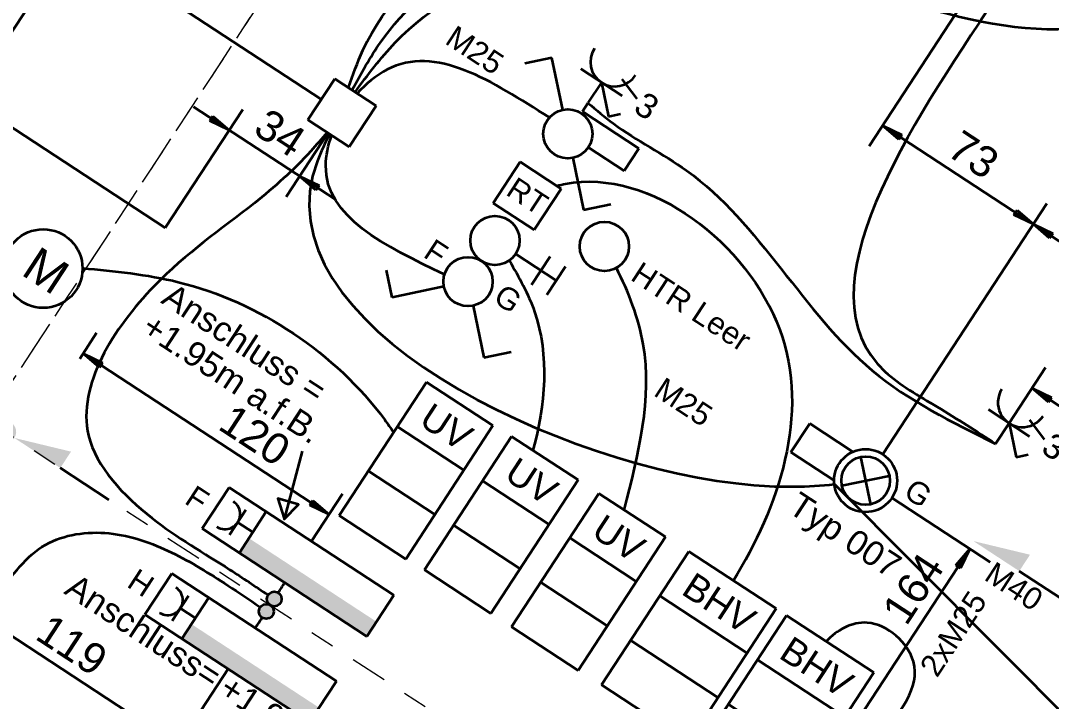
# Model space of a CAD drawing. Header units: metres. Extents: x 2696276 to 2696381, y 1245119 to 1245220.
# Drawn here: x 2696288.361 to 2696292.552, y 1245174.501 to 1245177.268 of the extents above; entities that cross this region are included whole.
import ezdxf
from ezdxf.lldxf.tags import DXFTag

# ---------------------------------------------------------------- set-up
doc = ezdxf.new("R2010")
doc.units = ezdxf.units.M
doc.linetypes.add('000_hbf_Strichpunkt 3_1_1mm Achsen', pattern=[0.25, 0.15, -0.05, 0, -0.05])
for name, color, linetype, lineweight, true_color in [('008_232.1__Erdungen u. Schutzpotenzialausgleich', 1, 'Continuous', 35, 0xff0000), ('011_232.51_Lichtinstallationen allgemein', 150, 'Continuous', 35, 0x0080ff), ('011_232.51_Lichtinstallationen allgemein_Bodenltg', 150, 'STRICHLINIE', 35, 0x0080ff), ('011_232.51_Lichtinstallationen allgemein_Deckenltg', 150, 'Continuous', 35, 0x0080ff), ('011_232.51_Lichtinstallationen allgemein_Wandltg', 150, 'STRICHPUNKT', 35, 0x0080ff), ('013_232.61_Kraftinstallationen allgemein', 1, 'Continuous', 35, 0xff0000), ('013_232.61_Kraftinstallationen allgemein_Bodenltg', 1, 'STRICHLINIE', 35, 0xff0000), ('013_232.61_Kraftinstallationen allgemein_Deckenltg', 1, 'Continuous', 35, 0xff0000), ('014_232.62_Storeninstallationen', 1, 'Continuous', 35, 0xff0000), ('014_232.62_Storeninstallationen_Deckenltg', 1, 'Continuous', 35, 0xff0000), ('016_232.70_HLKS-Installation', 5, 'Continuous', 35, 0x0000ff), ('016_232.70_HLKS-Installation_Bodenltg', 5, 'STRICHLINIE', 35, 0x0000ff), ('018_233.01_Innenleuchten', 150, 'Continuous', 35, 0x0080ff), ('054_236.85_Brandmeldeinstallationen', 30, 'Continuous', 35, 0xff6600)]:
    doc.layers.add(name, color=color, linetype=linetype, lineweight=lineweight, true_color=true_color)
doc.layers.add('1_M01_Achsen.V', color=7, linetype='Continuous')
doc.layers.add('X_Mass', color=7, linetype='Continuous', lineweight=35)
doc.styles.get("Standard").update_dxf_attribs({"font": 'arial.ttf'})
tags = doc.linetypes.add('STRICHLINIE', pattern=[19.05, 12.7, -6.35]).pattern_tags.tags
tags[6:7] = [DXFTag(74, 4), DXFTag(75, 0), DXFTag(340, '0'), DXFTag(46, 0.0), DXFTag(50, 0.0), DXFTag(44, 0.0), DXFTag(45, 0.0)]
tags[4:5] = [DXFTag(74, 4), DXFTag(75, 0), DXFTag(340, '0'), DXFTag(46, 0.0), DXFTag(50, 0.0), DXFTag(44, 0.0), DXFTag(45, 0.0)]
tags = doc.linetypes.add('STRICHPUNKT', pattern=[25.4, 12.7, -6.35, 0, -6.35]).pattern_tags.tags
tags[10:11] = [DXFTag(74, 4), DXFTag(75, 0), DXFTag(340, '0'), DXFTag(46, 0.0), DXFTag(50, 0.0), DXFTag(44, 0.0), DXFTag(45, 0.0)]
tags[8:9] = [DXFTag(74, 4), DXFTag(75, 0), DXFTag(340, '0'), DXFTag(46, 0.0), DXFTag(50, 0.0), DXFTag(44, 0.0), DXFTag(45, 0.0)]
tags[6:7] = [DXFTag(74, 4), DXFTag(75, 0), DXFTag(340, '0'), DXFTag(46, 0.0), DXFTag(50, 0.0), DXFTag(44, 0.0), DXFTag(45, 0.0)]
tags[4:5] = [DXFTag(74, 4), DXFTag(75, 0), DXFTag(340, '0'), DXFTag(46, 0.0), DXFTag(50, 0.0), DXFTag(44, 0.0), DXFTag(45, 0.0)]
tags = doc.linetypes.add('STRICHPUNKT2', pattern=[12.7, 6.35, -3.175, 0, -3.175]).pattern_tags.tags
tags[10:11] = [DXFTag(74, 4), DXFTag(75, 0), DXFTag(340, '0'), DXFTag(46, 0.0), DXFTag(50, 0.0), DXFTag(44, 0.0), DXFTag(45, 0.0)]
tags[8:9] = [DXFTag(74, 4), DXFTag(75, 0), DXFTag(340, '0'), DXFTag(46, 0.0), DXFTag(50, 0.0), DXFTag(44, 0.0), DXFTag(45, 0.0)]
tags[6:7] = [DXFTag(74, 4), DXFTag(75, 0), DXFTag(340, '0'), DXFTag(46, 0.0), DXFTag(50, 0.0), DXFTag(44, 0.0), DXFTag(45, 0.0)]
tags[4:5] = [DXFTag(74, 4), DXFTag(75, 0), DXFTag(340, '0'), DXFTag(46, 0.0), DXFTag(50, 0.0), DXFTag(44, 0.0), DXFTag(45, 0.0)]

# ---------------------------------------------------------------- blocks, each defined once
blk = doc.blocks.new('0_Leitung_ durchgehend-A0S2JC8O73', base_point=(-845.48, -66.01))
at = {"lineweight": -2}
blk.add_hatch(color=0, dxfattribs=at).paths.add_polyline_path([(-792.01, -64.7), (-792.94, -65.41), (-794.02, -65.86), (-795.18, -66.01), (-796.34, -65.86), (-797.42, -65.41), (-798.35, -64.7), (-799.06, -63.78), (-799.5, -62.7), (-799.66, -61.54), (-799.5, -60.38), (-799.06, -59.3), (-798.35, -58.37), (-797.42, -57.66), (-796.34, -57.21), (-795.18, -57.06), (-794.02, -57.21), (-792.94, -57.66), (-792.01, -58.37), (-791.3, -59.3), (-790.85, -60.38), (-790.7, -61.54), (-790.85, -62.7), (-791.3, -63.78)])
at = {"color": 0, "lineweight": -2}
for p, q in [((-823.19, -61.54), (-799.66, -61.54)), ((-768.41, -61.54), (-744.88, -61.54))]:
    blk.add_line(p, q, dxfattribs=at)
for points in [[(-823.19, -61.54), (-845.48, -61.54), (-823.19, -53.58)], [(-768.41, -53.58), (-768.41, -61.54), (-790.7, -61.54)]]:
    blk.add_solid(points, dxfattribs=at)
blk = doc.blocks.new('Steckdose T13_ UP_ 3-fach_ geschaltet-A0S2JC9K73', base_point=(-680.11, 180.08))
at = {"color": 0, "lineweight": -2}
for p, q in [((-663.93, 195.77), (-654.49, 192.38)), ((-680.11, 190.08), (-660.11, 190.08)), ((-670.11, 190.08), (-670.11, 180.08)), ((-670.11, 190.08), (-660.11, 180.08)), ((-660.11, 180.08), (-656.56, 183.63))]:
    blk.add_line(p, q, dxfattribs=at)
blk.add_ellipse((-670.11, 200.08), major_axis=(-10, 0), ratio=1, start_param=0, end_param=3.141592, dxfattribs=at)
at = {"color": 0, "lineweight": -2, "insert": (-653.32, 197.21), "char_height": 10, "attachment_point": 1, "rotation": 0}
blk.add_mtext('{\\fArial;3}', dxfattribs=at)
blk = doc.blocks.new('Spiegelschrank mit Steckdose L.-A0S2JCAS73', base_point=(-707.01, -92.54))
at = {"color": 0, "lineweight": -2}
for p, q in [((-627.01, -72.54), (-707.01, -72.54)), ((-707.01, -72.54), (-707.01, -92.54)), ((-689.01, -72.54), (-689.01, -92.54)), ((-627.01, -92.54), (-627.01, -72.54)), ((-696.34, -76.41), (-696.34, -88.67)), ((-696.34, -82.54), (-689.01, -82.54)), ((-707.01, -92.54), (-627.01, -92.54))]:
    blk.add_line(p, q, dxfattribs=at)
blk.add_ellipse((-702.47, -82.54), major_axis=(0, -6.13), ratio=1, start_param=0, end_param=3.141593, dxfattribs=at)
blk.add_solid([(-689.01, -85.44), (-689.01, -92.54), (-627.01, -85.44), (-627.01, -92.54)], dxfattribs=at)
blk = doc.blocks.new('Bemerkung 1-A0S2JCAU73', base_point=(-664.68, -103.51))
at = {"color": 0, "lineweight": -2, "insert": (-664.68, -93.51), "char_height": 10, "attachment_point": 1}
blk.add_mtext('{\\fArial;+1.95m a.f.B.}', dxfattribs=at)
blk = doc.blocks.new('Bemerkung-A0S2JCAW73', base_point=(-739.7, -103.47))
at = {"color": 0, "lineweight": -2, "insert": (-739.7, -93.47), "char_height": 10, "attachment_point": 1}
blk.add_mtext('{\\fArial;Anschluss=}', dxfattribs=at)
blk = doc.blocks.new('0_232.51_Lichtinstallationen allgemein_Deckenltg-A0S2JCBK73', base_point=(-751.8, 131.96))
at = {"color": 0, "linetype": 'ByBlock', "lineweight": -2, "ltscale": 0.35}
blk.add_open_spline([(-751.8, 131.96), (-751.26, 140.6), (-748.17, 190.78), (-685.02, 262.58), (-591.75, 281.15), (-519.76, 306.76), (-482.11, 359.98), (-424.47, 372.11), (-404.5, 353.1), (-401.99, 350.05)], degree=3, knots=[0, 0, 0, 0, 25.885962, 150.338099, 242.823763, 314.203952, 368.75024, 437.667803, 449.510437, 449.510437, 449.510437, 449.510437], dxfattribs=at)
blk = doc.blocks.new('0_232.62_Storeninstallationen_Deckenltg-A0S2JCC273', base_point=(-805.33, 11.39))
at = {"color": 0, "linetype": 'ByBlock', "lineweight": -2, "ltscale": 0.35}
blk.add_open_spline([(-805.33, 11.39), (-793.71, 17.5), (-752.3, 39.27), (-698.03, 38.78), (-664.89, 25.58), (-662.98, 24.78)], degree=3, knots=[0, 0, 0, 0, 39.342163, 140.234288, 146.450132, 146.450132, 146.450132, 146.450132], dxfattribs=at)
blk = doc.blocks.new('0_232.51_Lichtinstallationen allgemein_Deckenltg-A0S2JCD873', base_point=(-626.54, 357.58))
at = {"color": 0, "linetype": 'ByBlock', "lineweight": -2, "ltscale": 0.35}
blk.add_open_spline([(-380.11, 387.05), (-388.14, 387.99), (-436.52, 393.65), (-513.92, 369.61), (-589.57, 353.15), (-623.36, 360.62), (-626.54, 361.48)], degree=3, knots=[0, 0, 0, 0, 24.175041, 145.556351, 239.145802, 249.006451, 249.006451, 249.006451, 249.006451], dxfattribs=at)
blk = doc.blocks.new('0_232.51_Lichtinstallationen allgemein_Deckenltg-A0S2JCDI73', base_point=(-761.06, -235.04))
at = {"color": 0, "linetype": 'ByBlock', "lineweight": -2, "ltscale": 0.35}
blk.add_open_spline([(-754.2, -235.04), (-755.03, -231.29), (-760.38, -207.16), (-759.36, -167.46), (-761.69, -123.9), (-760.05, -89.83), (-737.87, -70.74), (-711.84, -64.54), (-688.79, -64.12), (-674.67, -64.16), (-669.38, -64.36)], degree=3, knots=[0, 0, 0, 0, 11.51283, 74.112648, 117.103909, 144.888965, 171.073256, 197.717795, 224.232743, 240.088915, 240.088915, 240.088915, 240.088915], dxfattribs=at)
blk = doc.blocks.new('Leitung_nach unten_durchgehend-A0S2JCGM73', base_point=(-441.48, 112.41))
at = {"lineweight": -2}
blk.add_hatch(color=0, dxfattribs=at).paths.add_polyline_path([(-388.01, 113.72), (-388.94, 113.01), (-390.02, 112.57), (-391.18, 112.41), (-392.34, 112.57), (-393.42, 113.01), (-394.35, 113.72), (-395.06, 114.65), (-395.5, 115.73), (-395.66, 116.89), (-395.5, 118.05), (-395.06, 119.13), (-394.35, 120.06), (-393.42, 120.77), (-392.34, 121.21), (-391.18, 121.37), (-390.02, 121.21), (-388.94, 120.77), (-388.01, 120.06), (-387.3, 119.13), (-386.85, 118.05), (-386.7, 116.89), (-386.85, 115.73), (-387.3, 114.65)])
at = {"color": 0, "lineweight": -2}
for p, q in [((-419.19, 116.89), (-395.66, 116.89)), ((-364.41, 116.89), (-340.88, 116.89))]:
    blk.add_line(p, q, dxfattribs=at)
for points in [[(-419.19, 116.89), (-441.48, 116.89), (-419.19, 124.85)], [(-364.41, 124.85), (-364.41, 116.89), (-386.7, 116.89)]]:
    blk.add_solid(points, dxfattribs=at)
blk = doc.blocks.new('Bauteilbeschriftung-A0S2JCGO73', base_point=(-429.78, 106.07))
at = {"color": 0, "lineweight": -2, "insert": (-429.78, 115.07), "char_height": 9, "attachment_point": 1, "rotation": 0}
blk.add_mtext('{\\fArial;M40}', dxfattribs=at)
blk = doc.blocks.new('Schalter_ Schema 1_ UP-A0S2JCH273', base_point=(-701.43, 70.33))
at = {"color": 0, "lineweight": -2}
for p, q in [((-678.24, 85.55), (-693.46, 70.33)), ((-664.1, 85.55), (-648.89, 70.33)), ((-693.46, 70.33), (-701.43, 78.31)), ((-648.89, 70.33), (-640.91, 78.31))]:
    blk.add_line(p, q, dxfattribs=at)
blk.add_circle((-671.17, 92.62), 10, dxfattribs=at)
blk = doc.blocks.new('Gruppenzuleitung-A0S2JCJ273', base_point=(-662.98, -15.59))
at = {"color": 0, "linetype": 'ByBlock', "lineweight": -2, "ltscale": 0.35}
for p, q in [((-662.98, -15.59), (-662.98, 49.21)), ((-662.98, 49.21), (-630.64, 49.21)), ((-630.64, 49.21), (-630.64, -15.59)), ((-630.64, 27.61), (-662.98, 27.61)), ((-630.64, 6.01), (-662.98, 6.01)), ((-630.64, -15.59), (-662.98, -15.59))]:
    blk.add_line(p, q, dxfattribs=at)
at = {"color": 0, "linetype": 'ByBlock', "lineweight": -2, "ltscale": 0.35, "insert": (-656.65, 43.81), "char_height": 10.8, "attachment_point": 1}
blk.add_mtext('{\\fArial;UV}', dxfattribs=at)
blk = doc.blocks.new('0_232.61_Kraftinstallationen allgemein_Bodenltg-A0S2JCJG73', base_point=(-623.75, 49.71))
at = {"color": 0, "linetype": 'ByBlock', "lineweight": -2, "ltscale": 0.35}
blk.add_open_spline([(-567.16, 49.71), (-574.75, 71.84), (-586.03, 104.69), (-614.25, 124.84), (-623.75, 130.31)], degree=3, knots=[0, 0, 0, 0, 67.849757, 100.733136, 100.733136, 100.733136, 100.733136], dxfattribs=at)
blk = doc.blocks.new('0_232.62_Storeninstallationen_Deckenltg-A0S2JCJS73', base_point=(-661.85, 49.71))
at = {"color": 0, "linetype": 'ByBlock', "lineweight": -2, "ltscale": 0.35}
blk.add_open_spline([(-661.85, 109.01), (-654.89, 105.45), (-631.08, 93.27), (-617.26, 67.58), (-611.53, 49.71)], degree=3, knots=[0, 0, 0, 0, 23.262432, 79.568908, 79.568908, 79.568908, 79.568908], dxfattribs=at)
blk = doc.blocks.new('LED-Deckenleuchte mit Trafotunnel-A0S2JCKW73', base_point=(-523.34, 100.65))
at = {"color": 0, "lineweight": -2}
for p, q in [((-502.35, 120.42), (-523.34, 120.42)), ((-523.34, 120.42), (-523.34, 106.49)), ((-498.57, 120.42), (-484.64, 106.49)), ((-498.57, 106.49), (-484.64, 120.42)), ((-523.34, 106.49), (-502.35, 106.49))]:
    blk.add_line(p, q, dxfattribs=at)
for radius in [12.8, 9.85]:
    blk.add_circle((-491.61, 113.45), radius, dxfattribs=at)
blk = doc.blocks.new('Bemerkung-A0S2JCKY73', base_point=(-511.68, 85.45))
at = {"color": 0, "lineweight": -2, "insert": (-511.68, 95.45), "char_height": 10, "attachment_point": 1}
blk.add_mtext('{\\fArial;Typ 007}', dxfattribs=at)
blk = doc.blocks.new('0_232.51_Lichtinstallationen allgemein_Deckenltg-A0S2JCL473', base_point=(-759.2, 131.96))
at = {"color": 0, "linetype": 'ByBlock', "lineweight": -2, "ltscale": 0.35}
blk.add_open_spline([(-755.04, 131.96), (-756.33, 137.24), (-762.62, 162.9), (-754.3, 204.72), (-719.72, 250.21), (-721.56, 296.34), (-721.37, 326.18), (-721.39, 334.5)], degree=3, knots=[0, 0, 0, 0, 16.27093, 79.181514, 118.678391, 184.179171, 209.135646, 209.135646, 209.135646, 209.135646], dxfattribs=at)
blk = doc.blocks.new('0_232.70_HLKS-Installation_Bodenltg-A0S2JCLG73', base_point=(-662.36, 50.01))
at = {"color": 0, "lineweight": -2}
blk.add_open_spline([(-662.36, 144.95), (-661.5, 145.85), (-636.28, 172.09), (-534.84, 163.78), (-515.32, 84.57), (-514.32, 50.01)], degree=3, knots=[0, 0, 0, 0, 3.722549, 109.070151, 212.803242, 212.803242, 212.803242, 212.803242], dxfattribs=at)
blk = doc.blocks.new('Maß-A0S2JCMO73', base_point=(-478.8, -50.54))
at = {"color": 0, "linetype": 'ByBlock', "lineweight": -2, "ltscale": 0.35}
for p, q in [((-431, 113.45), (-478.8, 113.45)), ((-442.14, 104.78), (-441, 113.45)), ((-441, 113.45), (-441, -50.54)), ((-441, 113.45), (-439.86, 104.78)), ((-439.86, 104.78), (-442.14, 104.78)), ((-441, -50.54), (-442.14, -41.86)), ((-442.14, -41.86), (-439.86, -41.86)), ((-439.86, -41.86), (-441, -50.54)), ((-451, -50.54), (-403.61, -50.54))]:
    blk.add_line(p, q, dxfattribs=at)
for points in [[(-441, 113.45), (-439.86, 104.78), (-442.14, 104.78)], [(-441, -50.54), (-442.14, -41.86), (-439.86, -41.86)]]:
    blk.add_solid(points, dxfattribs=at)
at = {"color": 0, "linetype": 'ByBlock', "lineweight": -2, "ltscale": 0.35, "insert": (-457.68, 72.73), "char_height": 12.5, "attachment_point": 1, "rotation": 90}
blk.add_mtext('{\\fArial;164}', dxfattribs=at)
blk = doc.blocks.new('Maß-A0S2JCNG73', base_point=(-908.04, 121.96))
at = {"color": 0, "linetype": 'ByBlock', "lineweight": -2, "ltscale": 0.35}
blk.add_line((-892, 121.96), (-761.61, 121.96), dxfattribs=at)
blk = doc.blocks.new('1_Anschlusspunkt-A0S2JCOA73', base_point=(-669.39, -67.47))
at = {"lineweight": -2}
blk.add_hatch(color=0, dxfattribs=at).paths.add_polyline_path([(-666.44, -61.47), (-665.65, -61.56), (-664.91, -61.86), (-664.28, -62.33), (-663.8, -62.96), (-663.49, -63.69), (-663.39, -64.47), (-663.49, -65.26), (-663.8, -65.99), (-664.28, -66.61), (-664.91, -67.09), (-665.65, -67.38), (-666.44, -67.47), (-667.2, -67.36), (-667.91, -67.05), (-668.52, -66.58), (-668.99, -65.96), (-669.29, -65.24), (-669.39, -64.47), (-669.29, -63.7), (-668.99, -62.99), (-668.52, -62.37), (-667.91, -61.89), (-667.2, -61.58)])
at = {"color": 0, "lineweight": -2}
blk.add_circle((-666.39, -64.47), 3, dxfattribs=at)
blk = doc.blocks.new('Maß-A0S2JCPS73', base_point=(-898.78, 43.47))
at = {"color": 0, "linetype": 'ByBlock', "lineweight": -2, "ltscale": 0.35}
for p, q in [((-892, 121.96), (-761.61, 121.96)), ((-883.14, 113.29), (-882, 121.96)), ((-882, 121.96), (-880.86, 113.29)), ((-882, 121.96), (-882, 43.47)), ((-880.86, 113.29), (-883.14, 113.29)), ((-882, 43.47), (-883.14, 52.14)), ((-883.14, 52.14), (-880.86, 52.14)), ((-880.86, 52.14), (-882, 43.47)), ((-892, 43.47), (-786.2, 43.47))]:
    blk.add_line(p, q, dxfattribs=at)
for points in [[(-882, 121.96), (-880.86, 113.29), (-883.14, 113.29)], [(-882, 43.47), (-883.14, 52.14), (-880.86, 52.14)]]:
    blk.add_solid(points, dxfattribs=at)
at = {"color": 0, "linetype": 'ByBlock', "lineweight": -2, "ltscale": 0.35, "insert": (-898.78, 76.15), "char_height": 12.5, "attachment_point": 1, "rotation": 90}
blk.add_mtext('{\\fArial;78}', dxfattribs=at)
blk = doc.blocks.new('Motor allgemein-A0S2JCQG73', base_point=(-834.61, -13.53))
at = {"color": 0, "lineweight": -2}
blk.add_circle((-818.61, 2.47), 16, dxfattribs=at)
at = {"color": 0, "lineweight": -2, "insert": (-825.31, 9.47), "char_height": 14, "attachment_point": 1}
blk.add_mtext('{\\fArial;M}', dxfattribs=at)
blk = doc.blocks.new('Maß-A0S2JCS873', base_point=(-786.11, -30.53))
at = {"color": 0, "linetype": 'ByBlock', "lineweight": -2, "ltscale": 0.35}
for p, q in [((-786.11, -7.5), (-786.11, -20.04)), ((-666.61, -7.5), (-666.61, -30.53)), ((-786.11, -17.5), (-777.43, -16.36)), ((-777.43, -16.36), (-777.43, -18.64)), ((-675.28, -18.64), (-675.28, -16.36)), ((-675.28, -16.36), (-666.61, -17.5)), ((-666.61, -17.5), (-786.11, -17.5)), ((-777.43, -18.64), (-786.11, -17.5)), ((-666.61, -17.5), (-675.28, -18.64))]:
    blk.add_line(p, q, dxfattribs=at)
for points in [[(-786.11, -17.5), (-777.43, -16.36), (-777.43, -18.64)], [(-666.61, -17.5), (-675.28, -18.64), (-675.28, -16.36)]]:
    blk.add_solid(points, dxfattribs=at)
at = {"color": 0, "linetype": 'ByBlock', "lineweight": -2, "ltscale": 0.35, "insert": (-724.04, -0.74), "char_height": 12.5, "attachment_point": 1}
blk.add_mtext('{\\fArial;120}', dxfattribs=at)
blk = doc.blocks.new('Storentaster_ UP-A0S2JCSE73', base_point=(-681.17, 102.62))
at = {"color": 0, "lineweight": -2}
for p, q in [((-648.82, 105.72), (-648.82, 119.52)), ((-641.41, 105.72), (-641.41, 119.52)), ((-661.17, 112.62), (-641.41, 112.62))]:
    blk.add_line(p, q, dxfattribs=at)
blk.add_circle((-671.17, 112.62), 10, dxfattribs=at)
blk = doc.blocks.new('0_232.51_Lichtinstallationen allgemein_Deckenltg-A0S2JCTU73', base_point=(-750.06, 85.5))
at = {"color": 0, "linetype": 'ByBlock', "lineweight": -2, "ltscale": 0.35}
blk.add_open_spline([(-680.77, 89.81), (-707.4, 86.26), (-739.11, 82.03), (-749.15, 107.9), (-750.06, 111.96)], degree=3, knots=[0, 0, 0, 0, 65.463532, 77.96539, 77.96539, 77.96539, 77.96539], dxfattribs=at)
blk = doc.blocks.new('0_232.70_HLKS-Installation_Bodenltg-A0S2JCUQ73', base_point=(-469.25, 28.57))
at = {"color": 0, "lineweight": -2}
blk.add_open_spline([(-429.99, 28.57), (-428.34, 41.99), (-425.51, 64.99), (-460.41, 71.02), (-468.22, 56.04), (-469.25, 50.01)], degree=3, knots=[0, 0, 0, 0, 34.375302, 58.913727, 77.253799, 77.253799, 77.253799, 77.253799], dxfattribs=at)
blk = doc.blocks.new('0_232.3_Lichtinstallationen allgemein_Wandltg-A0S2JCW473', base_point=(-666.46, -72.54))
at = {"color": 0, "lineweight": -2}
blk.add_open_spline([(-666.46, -72.54), (-666.45, -72), (-666.4, -70.31), (-666.38, -68.63), (-666.37, -67.47)], degree=3, knots=[0, 0, 0, 0, 1.606478, 5.065892, 5.065892, 5.065892, 5.065892], dxfattribs=at)
blk = doc.blocks.new('1_Anschlusspunkt-A0S2JCWW73', base_point=(-669.45, -61.48))
at = {"lineweight": -2}
blk.add_hatch(color=0, dxfattribs=at).paths.add_polyline_path([(-666.5, -55.48), (-665.71, -55.57), (-664.98, -55.86), (-664.35, -56.34), (-663.86, -56.96), (-663.56, -57.69), (-663.45, -58.48), (-663.56, -59.26), (-663.86, -59.99), (-664.35, -60.62), (-664.98, -61.09), (-665.71, -61.39), (-666.5, -61.48), (-667.27, -61.36), (-667.98, -61.06), (-668.59, -60.58), (-669.06, -59.96), (-669.35, -59.25), (-669.45, -58.48), (-669.35, -57.71), (-669.06, -56.99), (-668.59, -56.37), (-667.98, -55.9), (-667.27, -55.59)])
at = {"color": 0, "lineweight": -2}
blk.add_circle((-666.45, -58.48), 3, dxfattribs=at)
blk = doc.blocks.new('Gruppenzuleitung-A0S2JCXY73', base_point=(-488.56, -14.79))
at = {"color": 0, "lineweight": -2}
for p, q in [((-488.56, -14.79), (-488.56, 50.01)), ((-488.56, 50.01), (-446.16, 50.01)), ((-446.16, 50.01), (-446.16, -14.79)), ((-446.16, 28.41), (-488.56, 28.41)), ((-446.16, 6.81), (-488.56, 6.81)), ((-446.16, -14.79), (-488.56, -14.79))]:
    blk.add_line(p, q, dxfattribs=at)
at = {"color": 0, "lineweight": -2, "insert": (-482.27, 44.61), "char_height": 10.8, "attachment_point": 1}
blk.add_mtext('{\\fArial;BHV}', dxfattribs=at)
blk = doc.blocks.new('Maß-A0S2JCZE73', base_point=(-564.86, 126.26))
at = {"color": 0, "linetype": 'ByBlock', "lineweight": -2, "ltscale": 0.35}
for p, q in [((-564.86, 228), (-564.86, 300.62)), ((-491.61, 248), (-491.61, 126.26)), ((-403.61, 248), (-403.61, 203.96)), ((-564.86, 238), (-556.19, 239.14)), ((-556.19, 239.14), (-556.19, 236.86)), ((-500.28, 236.86), (-500.28, 239.14)), ((-500.28, 239.14), (-491.61, 238)), ((-491.61, 238), (-482.93, 239.14)), ((-482.93, 239.14), (-482.93, 236.86)), ((-412.28, 236.86), (-412.28, 239.14)), ((-412.28, 239.14), (-403.61, 238)), ((-556.19, 236.86), (-564.86, 238)), ((-564.86, 238), (-403.61, 238)), ((-491.61, 238), (-500.28, 236.86)), ((-482.93, 236.86), (-491.61, 238)), ((-403.61, 238), (-412.28, 236.86))]:
    blk.add_line(p, q, dxfattribs=at)
for points in [[(-564.86, 238), (-556.19, 239.14), (-556.19, 236.86)], [(-491.61, 238), (-500.28, 236.86), (-500.28, 239.14)], [(-491.61, 238), (-482.93, 239.14), (-482.93, 236.86)], [(-403.61, 238), (-412.28, 236.86), (-412.28, 239.14)]]:
    blk.add_solid(points, dxfattribs=at)
at = {"color": 0, "linetype": 'ByBlock', "lineweight": -2, "ltscale": 0.35, "char_height": 12.5, "attachment_point": 1}
for s, insert in [('{\\fArial;73}', (-537.13, 254.67)), ('{\\fArial;88}', (-456.58, 254.67))]:
    blk.add_mtext(s, dxfattribs=dict(at, insert=insert))
blk = doc.blocks.new('Maß-A0S2JD0O73', base_point=(-803.46, 43.47))
at = {"color": 0, "linetype": 'ByBlock', "lineweight": -2, "ltscale": 0.35}
for p, q in [((-751.93, 81), (-751.93, 111.96)), ((-786.11, 101), (-786.11, 43.47)), ((-734.58, 91), (-803.46, 91)), ((-794.78, 89.86), (-794.78, 92.14)), ((-794.78, 92.14), (-786.11, 91)), ((-786.11, 91), (-794.78, 89.86)), ((-751.93, 91), (-743.25, 92.14)), ((-743.25, 89.86), (-751.93, 91)), ((-743.25, 92.14), (-743.25, 89.86))]:
    blk.add_line(p, q, dxfattribs=at)
for points in [[(-786.11, 91), (-794.78, 89.86), (-794.78, 92.14)], [(-751.93, 91), (-743.25, 92.14), (-743.25, 89.86)]]:
    blk.add_solid(points, dxfattribs=at)
at = {"color": 0, "linetype": 'ByBlock', "lineweight": -2, "ltscale": 0.35, "insert": (-777.94, 107.67), "char_height": 12.5, "attachment_point": 1}
blk.add_mtext('{\\fArial;34}', dxfattribs=at)
blk = doc.blocks.new('Gruppenzuleitung-A0S2JD1Q73', base_point=(-579.55, -15.09))
at = {"color": 0, "linetype": 'ByBlock', "lineweight": -2, "ltscale": 0.35}
for p, q in [((-579.55, -15.09), (-579.55, 49.71)), ((-579.55, 49.71), (-547.21, 49.71)), ((-547.21, 49.71), (-547.21, -15.09)), ((-547.21, 28.11), (-579.55, 28.11)), ((-547.21, 6.51), (-579.55, 6.51)), ((-547.21, -15.09), (-579.55, -15.09))]:
    blk.add_line(p, q, dxfattribs=at)
at = {"color": 0, "linetype": 'ByBlock', "lineweight": -2, "ltscale": 0.35, "insert": (-573.22, 44.31), "char_height": 10.8, "attachment_point": 1}
blk.add_mtext('{\\fArial;UV}', dxfattribs=at)
blk = doc.blocks.new('0_232.51_Lichtinstallationen allgemein_Deckenltg-A0S2JD4I73', base_point=(-750.73, 131.96))
at = {"color": 0, "linetype": 'ByBlock', "lineweight": -2, "ltscale": 0.35}
blk.add_open_spline([(-680, 166.54), (-707.61, 166.26), (-741.45, 165.91), (-749.87, 137.06), (-750.73, 131.96)], degree=3, knots=[0, 0, 0, 0, 68.833767, 84.34913, 84.34913, 84.34913, 84.34913], dxfattribs=at)
blk = doc.blocks.new('1_Abzweigdose quadratisch UP-A0S2JD5073', base_point=(-761.61, 111.96))
at = {"color": 0, "lineweight": -2}
for p, q in [((-761.61, 111.96), (-761.61, 131.96)), ((-761.61, 131.96), (-741.61, 131.96)), ((-741.61, 131.96), (-741.61, 111.96)), ((-741.61, 111.96), (-761.61, 111.96))]:
    blk.add_line(p, q, dxfattribs=at)
blk = doc.blocks.new('1_Einlasskasten UP-A0S2JD6C73', base_point=(-642.61, 124.95))
at = {"color": 0, "lineweight": -2}
blk.add_circle((-632.61, 134.95), 10, dxfattribs=at)
blk = doc.blocks.new('Maß-A0S2JD6O73', base_point=(-786.11, -143.04))
at = {"color": 0, "linetype": 'ByBlock', "lineweight": -2, "ltscale": 0.35}
for p, q in [((-666.61, -139.5), (-666.61, -92.54)), ((-786.11, -119.5), (-786.11, -143.04)), ((-786.11, -129.5), (-777.43, -128.36)), ((-666.61, -129.5), (-786.11, -129.5)), ((-777.43, -130.64), (-786.11, -129.5)), ((-777.43, -128.36), (-777.43, -130.64)), ((-675.28, -130.64), (-675.28, -128.36)), ((-675.28, -128.36), (-666.61, -129.5)), ((-666.61, -129.5), (-675.28, -130.64))]:
    blk.add_line(p, q, dxfattribs=at)
for points in [[(-786.11, -129.5), (-777.43, -128.36), (-777.43, -130.64)], [(-666.61, -129.5), (-675.28, -130.64), (-675.28, -128.36)]]:
    blk.add_solid(points, dxfattribs=at)
at = {"color": 0, "linetype": 'ByBlock', "lineweight": -2, "ltscale": 0.35, "insert": (-739.57, -112.83), "char_height": 12.5, "attachment_point": 1}
blk.add_mtext('{\\fArial;119}', dxfattribs=at)
blk = doc.blocks.new('0_232.51_Lichtinstallationen allgemein_Bodenltg-A0S2JD8E73', base_point=(-670.11, 151.42))
at = {"color": 0, "lineweight": -2}
blk.add_open_spline([(-670.11, 180.08), (-665.7, 179.53), (-649.6, 177.53), (-595.91, 184.16), (-532.01, 145.61), (-475.2, 152.56), (-455.61, 154.95)], degree=3, knots=[0, 0, 0, 0, 13.291858, 48.634615, 159.519572, 217.88008, 217.88008, 217.88008, 217.88008], dxfattribs=at)
blk = doc.blocks.new('0_232.62_Storeninstallationen_Deckenltg-A0S2JD9Y73', base_point=(-807.61, -184.26))
at = {"color": 0, "linetype": 'ByBlock', "lineweight": -2, "ltscale": 0.35}
blk.add_open_spline([(-807.61, -184.26), (-776.99, -181.75), (-726.24, -177.59), (-679.53, -156.71), (-661.85, -147.3)], degree=3, knots=[0, 0, 0, 0, 91.413763, 151.500628, 151.500628, 151.500628, 151.500628], dxfattribs=at)
blk = doc.blocks.new('Schalter_ Schema 3_ UP-A0S2JDB273', base_point=(-700.37, 142.79))
at = {"color": 0, "lineweight": -2}
for p, q in [((-692.39, 187.36), (-700.37, 179.39)), ((-677.18, 172.15), (-692.39, 187.36)), ((-663.04, 158.01), (-647.82, 142.79)), ((-647.82, 142.79), (-639.85, 150.77))]:
    blk.add_line(p, q, dxfattribs=at)
blk.add_circle((-670.11, 165.08), 10, dxfattribs=at)
blk = doc.blocks.new('Spiegelschrank mit Steckdose L.-A0S2JDDI73', base_point=(-706.61, -50.53))
at = {"color": 0, "lineweight": -2}
for p, q in [((-626.61, -30.53), (-706.61, -30.53)), ((-706.61, -30.53), (-706.61, -50.53)), ((-688.61, -30.53), (-688.61, -50.53)), ((-626.61, -50.53), (-626.61, -30.53)), ((-695.94, -34.4), (-695.94, -46.66)), ((-695.94, -40.53), (-688.61, -40.53)), ((-706.61, -50.53), (-626.61, -50.53))]:
    blk.add_line(p, q, dxfattribs=at)
blk.add_ellipse((-702.07, -40.53), major_axis=(0, -6.13), ratio=1, start_param=0, end_param=3.141593, dxfattribs=at)
blk.add_solid([(-688.61, -43.43), (-688.61, -50.53), (-626.61, -43.43), (-626.61, -50.53)], dxfattribs=at)
blk = doc.blocks.new('Bemerkung-A0S2JDDK73', base_point=(-771.42, 17))
at = {"color": 0, "lineweight": -2, "insert": (-771.42, 27), "char_height": 10, "attachment_point": 1}
blk.add_mtext('{\\fArial;Anschluss =}', dxfattribs=at)
blk = doc.blocks.new('Bemerkung 1-A0S2JDDM73', base_point=(-771.54, 2.2))
at = {"color": 0, "lineweight": -2, "insert": (-771.54, 12.2), "char_height": 10, "attachment_point": 1}
blk.add_mtext('{\\fArial;+1.95m a.f.B.}', dxfattribs=at)
blk = doc.blocks.new('0_232.51_Lichtinstallationen allgemein_Deckenltg-A0S2JDDS73', base_point=(-779.45, -58.72))
at = {"color": 0, "linetype": 'ByBlock', "lineweight": -2, "ltscale": 0.35}
blk.add_open_spline([(-752.33, 111.96), (-752.73, 108.62), (-754.37, 94.98), (-762.98, 64.27), (-781.6, 20.29), (-780.95, -47.65), (-726.64, -60.11), (-694.66, -58.12), (-675.64, -58.42), (-669.45, -58.46)], degree=3, knots=[0, 0, 0, 0, 10.098901, 41.232805, 94.241503, 160.418871, 202.682725, 240.827845, 259.401504, 259.401504, 259.401504, 259.401504], dxfattribs=at)
blk = doc.blocks.new('Maß-A0S2JDGU73', base_point=(-455.61, 164.95))
at = {"color": 0, "linetype": 'ByBlock', "lineweight": -2, "ltscale": 0.35}
for p, q in [((-403.61, 172), (-403.61, 203.96)), ((-455.61, 192), (-455.61, 164.95)), ((-455.61, 182), (-446.93, 183.14)), ((-403.61, 182), (-455.61, 182)), ((-446.93, 180.86), (-455.61, 182)), ((-446.93, 183.14), (-446.93, 180.86)), ((-412.28, 180.86), (-412.28, 183.14)), ((-412.28, 183.14), (-403.61, 182)), ((-403.61, 182), (-412.28, 180.86))]:
    blk.add_line(p, q, dxfattribs=at)
for points in [[(-455.61, 182), (-446.93, 183.14), (-446.93, 180.86)], [(-403.61, 182), (-412.28, 180.86), (-412.28, 183.14)]]:
    blk.add_solid(points, dxfattribs=at)
at = {"color": 0, "linetype": 'ByBlock', "lineweight": -2, "ltscale": 0.35, "insert": (-438.49, 198.67), "char_height": 12.5, "attachment_point": 1}
blk.add_mtext('{\\fArial;52}', dxfattribs=at)
blk = doc.blocks.new('Gruppenzuleitung-A0S2JDM273', base_point=(-621.9, -15.09))
at = {"color": 0, "linetype": 'ByBlock', "lineweight": -2, "ltscale": 0.35}
for p, q in [((-621.9, -15.09), (-621.9, 49.71)), ((-621.9, 49.71), (-589.55, 49.71)), ((-589.55, 49.71), (-589.55, -15.09)), ((-589.55, 28.11), (-621.9, 28.11)), ((-589.55, 6.51), (-621.9, 6.51)), ((-589.55, -15.09), (-621.9, -15.09))]:
    blk.add_line(p, q, dxfattribs=at)
at = {"color": 0, "linetype": 'ByBlock', "lineweight": -2, "ltscale": 0.35, "insert": (-615.56, 44.31), "char_height": 10.8, "attachment_point": 1}
blk.add_mtext('{\\fArial;UV}', dxfattribs=at)
blk = doc.blocks.new('Maß-A0S2JDNE73', base_point=(-898.67, -245.04))
at = {"color": 0, "linetype": 'ByBlock', "lineweight": -2, "ltscale": 0.35}
for p, q in [((-892, -72.54), (-786.11, -72.54)), ((-883.14, -81.21), (-882, -72.54)), ((-882, -245.04), (-882, -72.54)), ((-882, -72.54), (-880.86, -81.21)), ((-880.86, -81.21), (-883.14, -81.21)), ((-882, -245.04), (-883.14, -236.36)), ((-883.14, -236.36), (-880.86, -236.36)), ((-880.86, -236.36), (-882, -245.04)), ((-892, -245.04), (-761.61, -245.04))]:
    blk.add_line(p, q, dxfattribs=at)
for points in [[(-882, -72.54), (-880.86, -81.21), (-883.14, -81.21)], [(-882, -245.04), (-883.14, -236.36), (-880.86, -236.36)]]:
    blk.add_solid(points, dxfattribs=at)
at = {"color": 0, "linetype": 'ByBlock', "lineweight": -2, "ltscale": 0.35, "insert": (-898.67, -172), "char_height": 12.5, "attachment_point": 1, "rotation": 90}
blk.add_mtext('{\\fArial;173}', dxfattribs=at)
blk = doc.blocks.new('*U1008', base_point=(-751.1, 53.38))
at = {"color": 1}
blk.add_line((-501.42, 105.23), (0, 0), dxfattribs=at)
at = {"color": 0, "linetype": 'ByBlock', "lineweight": -2, "ltscale": 0.35}
blk.add_open_spline([(-751.1, 111.96), (-750.63, 107.95), (-741.31, 29.46), (-576.64, 52.91), (-509.91, 98.38), (-501.42, 105.23)], degree=3, knots=[0, 0, 0, 0, 11.925284, 233.018987, 265.733691, 265.733691, 265.733691, 265.733691], dxfattribs=at)
blk = doc.blocks.new('0_232.51_Lichtinstallationen allgemein_Bodenltg-A0S2JDWA73', base_point=(-556.11, 154.08))
at = {"color": 0, "lineweight": -2}
blk.add_open_spline([(-556.11, 457.96), (-556.11, 454.62), (-556.14, 403.85), (-553.15, 317.54), (-557.47, 149.78), (-482.44, 154.81), (-464.82, 154.9), (-455.61, 154.95)], degree=3, knots=[0, 0, 0, 0, 9.999617, 151.749238, 309.861541, 335.414425, 363.442733, 363.442733, 363.442733, 363.442733], dxfattribs=at)
blk = doc.blocks.new('0_232.51_Lichtinstallationen allgemein_Deckenltg-A0S2JDWK73', base_point=(-754.32, 131.96))
at = {"color": 0, "linetype": 'ByBlock', "lineweight": -2, "ltscale": 0.35}
blk.add_open_spline([(-753.25, 131.96), (-753.84, 139.48), (-757.01, 179.99), (-723.04, 244.15), (-648.05, 284.93), (-598.6, 300.85), (-570.95, 305.73)], degree=3, knots=[0, 0, 0, 0, 22.565276, 121.659664, 191.908238, 276.117729, 276.117729, 276.117729, 276.117729], dxfattribs=at)
blk = doc.blocks.new('0_232.62_Storeninstallationen_Deckenltg-A0S2JDZU73', base_point=(-680.44, 317.3))
at = {"color": 0, "linetype": 'ByBlock', "lineweight": -2, "ltscale": 0.35}
blk.add_open_spline([(-378.89, 351.57), (-380.55, 354.87), (-387.38, 368.47), (-438.83, 382.09), (-513.34, 362.32), (-586.1, 321.8), (-665.37, 310.53), (-680.44, 334.22)], degree=3, knots=[0, 0, 0, 0, 10.876537, 44.745324, 142.642391, 233.820506, 318.029135, 318.029135, 318.029135, 318.029135], dxfattribs=at)
blk = doc.blocks.new('0_232.51_Lichtinstallationen allgemein_AP-Ltg-A0S2JE0G73', base_point=(-670.11, 165.08))
at = {"color": 0, "linetype": 'ByBlock', "lineweight": -2, "ltscale": 0.35}
for p, q in [((-670.11, 175.95), (-670.11, 180.08)), ((-642.64, 175.95), (-670.11, 175.95)), ((-642.64, 165.08), (-642.64, 175.95)), ((-660.11, 165.08), (-642.64, 165.08))]:
    blk.add_line(p, q, dxfattribs=at)
blk = doc.blocks.new('0_232.3_Lichtinstallationen allgemein_Wandltg-A0S2JE0U73', base_point=(-666.52, -55.48))
at = {"color": 0, "lineweight": -2}
blk.add_open_spline([(-666.48, -55.48), (-666.49, -53.83), (-666.51, -52.18), (-666.52, -50.53)], degree=3, dxfattribs=at)
blk = doc.blocks.new('Steckdose T13_ UP_ 3-fach_ geschaltet-A0S2JE1673', base_point=(-465.61, 154.95))
at = {"color": 0, "lineweight": -2}
for p, q in [((-449.43, 170.64), (-439.99, 167.26)), ((-465.61, 164.95), (-445.61, 164.95)), ((-455.61, 164.95), (-455.61, 154.95)), ((-455.61, 164.95), (-445.61, 154.95)), ((-445.61, 154.95), (-442.06, 158.5))]:
    blk.add_line(p, q, dxfattribs=at)
blk.add_ellipse((-455.61, 174.95), major_axis=(-10, 0), ratio=1, start_param=0, end_param=3.141593, dxfattribs=at)
at = {"color": 0, "lineweight": -2, "insert": (-438.82, 172.08), "char_height": 10, "attachment_point": 1}
blk.add_mtext('{\\fArial;3}', dxfattribs=at)
blk = doc.blocks.new('Gruppenzuleitung-A0S2JE1E73', base_point=(-535.96, -14.79))
at = {"color": 0, "lineweight": -2}
for p, q in [((-535.96, -14.79), (-535.96, 50.01)), ((-535.96, 50.01), (-493.56, 50.01)), ((-493.56, 50.01), (-493.56, -14.79)), ((-493.56, 28.41), (-535.96, 28.41)), ((-493.56, 6.81), (-535.96, 6.81)), ((-493.56, -14.79), (-535.96, -14.79))]:
    blk.add_line(p, q, dxfattribs=at)
at = {"color": 0, "lineweight": -2, "insert": (-529.67, 44.61), "char_height": 10.8, "attachment_point": 1}
blk.add_mtext('{\\fArial;BHV}', dxfattribs=at)
blk = doc.blocks.new('Raumthermostat_ UP-A0S2JE1K73', base_point=(-680.11, 124.95))
at = {"color": 0, "lineweight": -2}
for p, q in [((-660.11, 144.95), (-680.11, 144.95)), ((-680.11, 144.95), (-680.11, 124.95)), ((-660.11, 124.95), (-660.11, 144.95)), ((-660.11, 124.95), (-680.11, 124.95))]:
    blk.add_line(p, q, dxfattribs=at)
at = {"color": 0, "lineweight": -2, "insert": (-678.17, 139.35), "char_height": 8.8, "attachment_point": 1}
blk.add_mtext('{\\fArial;RT}', dxfattribs=at)
blk = doc.blocks.new('A$C4181af03')
at = {"layer": '1_M01_Achsen.V', "color": 7, "linetype": '000_hbf_Strichpunkt 3_1_1mm Achsen', "lineweight": 13}
for p, q in [((-8.0411, 18.2388), (-8.0411, -15.5395)), ((-8.0411, 17.8496), (-8.0411, -15.1504))]:
    blk.add_line(p, q, dxfattribs=at)
at = {"layer": '1_M01_Achsen.V', "color": 62, "linetype": '000_hbf_Strichpunkt 3_1_1mm Achsen', "lineweight": 13, "true_color": 0x8cbb26}
blk.add_line((9.6389, -0.6154), (-9.3611, -0.6154), dxfattribs=at)
blk.add_line((9.6389, -0.6154), (-9.3611, -0.6154), dxfattribs=at)
blk = doc.blocks.new('A$Ccc2696ef')
blk.add_blockref('A$C4181af03', (0, 0))

msp = doc.modelspace()

# ---------------------------------------------------------------- linework, layer by layer
at = {"layer": '018_233.01_Innenleuchten', "linetype": 'Continuous', "ltscale": 0.35}
msp.add_lwpolyline([(2696289.506, 1245175.5179), (2696289.4323, 1245175.2414), (2696289.491, 1245175.3006), (2696289.4075, 1245175.3254), (2696289.4336, 1245175.244)], dxfattribs=at)

# ---------------------------------------------------------------- block references
at = {"rotation": 326.8000002754653}
msp.add_blockref('A$Ccc2696ef', (2696295.2894, 1245171.7568), dxfattribs=at)
at = {"layer": '008_232.1__Erdungen u. Schutzpotenzialausgleich', "linetype": 'Continuous', "ltscale": 0.35, "xscale": 0.01, "yscale": 0.01, "zscale": 0.01, "rotation": 326.8000002754653}
msp.add_blockref('0_Leitung_ durchgehend-A0S2JC8O73', (2696287.8532, 1245175.834), dxfattribs=at)
at = {"layer": '011_232.51_Lichtinstallationen allgemein', "linetype": 'Continuous', "ltscale": 0.35, "xscale": 0.01, "yscale": 0.01, "zscale": 0.01, "rotation": 326.8000002754653}
for name, p in [('Schalter_ Schema 3_ UP-A0S2JDB273', (2696290.2109, 1245176.7866)), ('Steckdose T13_ UP_ 3-fach_ geschaltet-A0S2JC9K73', (2696290.5846, 1245176.9877)), ('1_Abzweigdose quadratisch UP-A0S2JD5073', (2696289.5296, 1245176.864)), ('Schalter_ Schema 1_ UP-A0S2JCH273', (2696289.8052, 1245176.1861)), ('Steckdose T13_ UP_ 3-fach_ geschaltet-A0S2JE1673', (2696292.2418, 1245175.6029)), ('Bemerkung-A0S2JCKY73', (2696291.4757, 1245175.2736)), ('1_Anschlusspunkt-A0S2JCWW73', (2696289.3511, 1245174.9081)), ('1_Anschlusspunkt-A0S2JCOA73', (2696289.3188, 1245174.8576))]:
    msp.add_blockref(name, p, dxfattribs=at)
at = {"layer": '011_232.51_Lichtinstallationen allgemein_Bodenltg', "linetype": 'STRICHLINIE', "ltscale": 0.35, "xscale": 0.01, "yscale": 0.01, "zscale": 0.01, "rotation": 326.8000002754653}
for name, p in [('0_232.51_Lichtinstallationen allgemein_Bodenltg-A0S2JDWA73', (2696291.4798, 1245176.0912)), ('0_232.51_Lichtinstallationen allgemein_Bodenltg-A0S2JD8E73', (2696290.5113, 1245176.6931))]:
    msp.add_blockref(name, p, dxfattribs=at)
at = {"layer": '011_232.51_Lichtinstallationen allgemein_Deckenltg', "ltscale": 0.35, "xscale": 0.01, "yscale": 0.01, "zscale": 0.01, "rotation": 326.8000002754653}
for name, p in [('0_232.51_Lichtinstallationen allgemein_Deckenltg-A0S2JCBK73', (2696289.7212, 1245176.9776)), ('0_232.51_Lichtinstallationen allgemein_Deckenltg-A0S2JCL473', (2696289.6592, 1245177.0182)), ('0_232.51_Lichtinstallationen allgemein_Deckenltg-A0S2JDWK73', (2696289.7001, 1245176.9915)), ('0_232.51_Lichtinstallationen allgemein_Deckenltg-A0S2JCD873', (2696292.0047, 1245178.1796)), ('0_232.51_Lichtinstallationen allgemein_Deckenltg-A0S2JD4I73', (2696289.7301, 1245176.9718)), ('0_232.51_Lichtinstallationen allgemein_Deckenltg-A0S2JDDS73', (2696288.4457, 1245175.5335)), ('*U1008', (2696289.2968, 1245176.3163)), ('0_232.51_Lichtinstallationen allgemein_Deckenltg-A0S2JCTU73', (2696289.4813, 1245176.5794)), ('0_232.51_Lichtinstallationen allgemein_Deckenltg-A0S2JCDI73', (2696287.6341, 1245173.9574))]:
    msp.add_blockref(name, p, dxfattribs=at)
at = {"layer": '011_232.51_Lichtinstallationen allgemein_Deckenltg', "linetype": 'STRICHPUNKT2', "ltscale": 0.35, "xscale": 0.01, "yscale": 0.01, "zscale": 0.01, "rotation": 326.8000002754653}
msp.add_blockref('0_232.51_Lichtinstallationen allgemein_AP-Ltg-A0S2JE0G73', (2696290.5861, 1245176.8074), dxfattribs=at)
at = {"layer": '011_232.51_Lichtinstallationen allgemein_Wandltg', "linetype": 'STRICHPUNKT', "ltscale": 0.35, "xscale": 0.01, "yscale": 0.01, "zscale": 0.01, "rotation": 326.8000002754653}
for name, p in [('0_232.3_Lichtinstallationen allgemein_Wandltg-A0S2JE0U73', (2696289.4084, 1245174.9422)), ('0_232.3_Lichtinstallationen allgemein_Wandltg-A0S2JCW473', (2696289.3155, 1245174.7992))]:
    msp.add_blockref(name, p, dxfattribs=at)
at = {"layer": '013_232.61_Kraftinstallationen allgemein', "linetype": 'Continuous', "ltscale": 0.35, "xscale": 0.01, "yscale": 0.01, "zscale": 0.01, "rotation": 326.8000002754653}
msp.add_blockref('1_Einlasskasten UP-A0S2JD6C73', (2696290.5965, 1245176.3211), dxfattribs=at)
at = {"layer": '013_232.61_Kraftinstallationen allgemein', "ltscale": 0.35, "xscale": 0.01, "yscale": 0.01, "zscale": 0.01, "rotation": 326.8000002754653}
msp.add_blockref('Gruppenzuleitung-A0S2JD1Q73', (2696290.3573, 1245174.804), dxfattribs=at)
at = {"layer": '013_232.61_Kraftinstallationen allgemein_Bodenltg', "ltscale": 0.35, "xscale": 0.01, "yscale": 0.01, "zscale": 0.01, "rotation": 326.8000002754653}
msp.add_blockref('0_232.61_Kraftinstallationen allgemein_Bodenltg-A0S2JCJG73', (2696290.3423, 1245175.5882), dxfattribs=at)
at = {"layer": '014_232.62_Storeninstallationen', "linetype": 'Continuous', "ltscale": 0.35, "xscale": 0.01, "yscale": 0.01, "zscale": 0.01, "rotation": 326.8000002754653}
for name, p in [('Storentaster_ UP-A0S2JCSE73', (2696290.1515, 1245176.3453)), ('Motor allgemein-A0S2JCQG73', (2696288.2316, 1245176.2136))]:
    msp.add_blockref(name, p, dxfattribs=at)
at = {"layer": '014_232.62_Storeninstallationen_Deckenltg', "linetype": 'STRICHLINIE', "ltscale": 0.35, "xscale": 0.01, "yscale": 0.01, "zscale": 0.01, "rotation": 326.8000002754653}
for name, p in [('0_232.62_Storeninstallationen_Deckenltg-A0S2JDZU73', (2696291.3332, 1245178.1377)), ('0_232.62_Storeninstallationen_Deckenltg-A0S2JCJS73', (2696290.0235, 1245175.7968))]:
    msp.add_blockref(name, p, dxfattribs=at)
at = {"layer": '014_232.62_Storeninstallationen_Deckenltg', "ltscale": 0.35, "xscale": 0.01, "yscale": 0.01, "zscale": 0.01, "rotation": 326.8000002754653}
for name, p in [('0_232.62_Storeninstallationen_Deckenltg-A0S2JCC273', (2696288.6131, 1245176.2618)), ('Gruppenzuleitung-A0S2JCJ273', (2696289.6565, 1245175.2566)), ('Gruppenzuleitung-A0S2JDM273', (2696290.003, 1245175.0358)), ('0_232.62_Storeninstallationen_Deckenltg-A0S2JD9Y73', (2696287.5227, 1245174.6371))]:
    msp.add_blockref(name, p, dxfattribs=at)
at = {"layer": '016_232.70_HLKS-Installation', "linetype": 'Continuous', "ltscale": 0.35, "xscale": 0.01, "yscale": 0.01, "zscale": 0.01, "rotation": 326.8000002754653}
for name, p in [('Raumthermostat_ UP-A0S2JE1K73', (2696290.2827, 1245176.5264)), ('Gruppenzuleitung-A0S2JE1E73', (2696290.7237, 1245174.5678)), ('Gruppenzuleitung-A0S2JCXY73', (2696291.1203, 1245174.3083))]:
    msp.add_blockref(name, p, dxfattribs=at)
at = {"layer": '016_232.70_HLKS-Installation_Bodenltg', "linetype": 'STRICHLINIE', "ltscale": 0.35, "xscale": 0.01, "yscale": 0.01, "zscale": 0.01, "rotation": 326.8000002754653}
for name, p in [('0_232.70_HLKS-Installation_Bodenltg-A0S2JCLG73', (2696290.0209, 1245175.8021)), ('0_232.70_HLKS-Installation_Bodenltg-A0S2JCUQ73', (2696291.5193, 1245174.5653))]:
    msp.add_blockref(name, p, dxfattribs=at)
at = {"layer": '018_233.01_Innenleuchten', "linetype": 'Continuous', "ltscale": 0.35, "xscale": 0.01, "yscale": 0.01, "zscale": 0.01, "rotation": 326.8000002754653}
for name, p in [('Bemerkung-A0S2JDDK73', (2696288.9275, 1245176.1231)), ('Bemerkung 1-A0S2JDDM73', (2696288.8455, 1245175.9999)), ('LED-Deckenleuchte mit Trafotunnel-A0S2JCKW73', (2696291.4614, 1245175.4646)), ('Spiegelschrank mit Steckdose L.-A0S2JDDI73', (2696289.1001, 1245175.2032)), ('Bemerkung-A0S2JCAW73', (2696288.5333, 1245174.9414)), ('Spiegelschrank mit Steckdose L.-A0S2JCAS73', (2696288.8667, 1245174.8538)), ('Bemerkung 1-A0S2JCAU73', (2696289.1608, 1245174.5303))]:
    msp.add_blockref(name, p, dxfattribs=at)
at = {"layer": '054_236.85_Brandmeldeinstallationen', "linetype": 'Continuous', "ltscale": 0.35, "xscale": 0.01, "yscale": 0.01, "zscale": 0.01, "rotation": 326.8000002754653}
for name, p in [('Leitung_nach unten_durchgehend-A0S2JCGM73', (2696292.2108, 1245175.1149)), ('Bauteilbeschriftung-A0S2JCGO73', (2696292.274, 1245174.9977))]:
    msp.add_blockref(name, p, dxfattribs=at)
at = {"layer": 'X_Mass', "ltscale": 0.35, "xscale": 0.01, "yscale": 0.01, "zscale": 0.01, "rotation": 326.8000002754653}
for name, p in [('Maß-A0S2JCNG73', (2696288.3591, 1245177.7495)), ('Maß-A0S2JCPS73', (2696288.0068, 1245177.0419)), ('Maß-A0S2JCZE73', (2696291.2542, 1245175.9063)), ('Maß-A0S2JD0O73', (2696288.8044, 1245176.52)), ('Maß-A0S2JDNE73', (2696286.4279, 1245174.6272)), ('Maß-A0S2JCS873', (2696288.5444, 1245175.8058)), ('Maß-A0S2JDGU73', (2696292.3803, 1245175.6318)), ('Maß-A0S2JCMO73', (2696291.0062, 1245173.9557)), ('Maß-A0S2JD6O73', (2696287.9283, 1245174.8644))]:
    msp.add_blockref(name, p, dxfattribs=at)

# ---------------------------------------------------------------- texts
at = {"layer": '011_232.51_Lichtinstallationen allgemein', "linetype": 'Continuous', "ltscale": 0.35, "char_height": 0.09, "rotation": 326.8, "line_spacing_factor": 1.002}
for s, insert, attachment_point in [('{\\fArial;F}', (2696290.1074, 1245176.3431, 19), 3), ('{\\fArial;G}', (2696290.3272, 1245176.2024, 19), 1)]:
    msp.add_mtext(s, dxfattribs=dict(at, insert=insert, attachment_point=attachment_point))
at = {"layer": '011_232.51_Lichtinstallationen allgemein_Deckenltg', "ltscale": 0.35, "insert": (2696290.2335, 1245177.1857), "char_height": 0.09, "attachment_point": 2, "rotation": 326.8, "line_spacing_factor": 1.002}
msp.add_mtext('{\\fArial;M25}', dxfattribs=at)
at = {"layer": '013_232.61_Kraftinstallationen allgemein', "linetype": 'Continuous', "ltscale": 0.35, "insert": (2696291.1135, 1245176.143, 19), "char_height": 0.09, "attachment_point": 2, "rotation": 326.8, "line_spacing_factor": 1.002}
msp.add_mtext('{\\fArial;HTR Leer}', dxfattribs=at)
at = {"layer": '013_232.61_Kraftinstallationen allgemein_Deckenltg', "ltscale": 0.35, "insert": (2696291.0819, 1245175.7554), "char_height": 0.09, "attachment_point": 2, "rotation": 326.8, "line_spacing_factor": 1.002}
msp.add_mtext('{\\fArial;M25}', dxfattribs=at)
at = {"layer": '016_232.70_HLKS-Installation_Bodenltg', "linetype": 'STRICHLINIE', "ltscale": 0.35, "insert": (2696292.2188, 1245174.9587), "char_height": 0.09, "attachment_point": 3, "rotation": 56.8, "line_spacing_factor": 1.002}
msp.add_mtext('{\\fArial;2xM25}', dxfattribs=at)
at = {"layer": '018_233.01_Innenleuchten', "linetype": 'Continuous', "ltscale": 0.35, "char_height": 0.09, "rotation": 326.8, "line_spacing_factor": 1.002}
for s, insert, attachment_point in [('{\\fArial;F}', (2696289.1364, 1245175.3416, 19), 3), ('{\\fArial;G}', (2696291.995, 1245175.4119), 1), ('{\\fArial;H}', (2696288.9136, 1245174.9954, 19), 3)]:
    msp.add_mtext(s, dxfattribs=dict(at, insert=insert, attachment_point=attachment_point))

doc.saveas('drawing.dxf')
